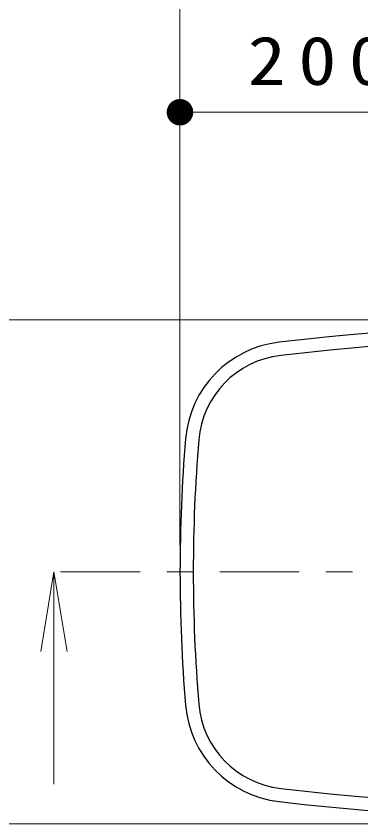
# Model space of a CAD drawing. Units: millimetres on the paper, scale 1:20. Extents: x -365 to 0, y -47 to 257.
# Drawn here: x -319.81 to -306.81, y 197.92 to 228.38 of the extents above; entities that cross this region are included whole.
import ezdxf

# ---------------------------------------------------------------- set-up
doc = ezdxf.new("R2010")
doc.units = ezdxf.units.MM
doc.linetypes.add('USER2', pattern=[6, 3, -1, 1, -1])
doc.layers.add('LY_1', color=2, linetype='Continuous', lineweight=25)
doc.styles.add('ＭＳ ゴシック', font='')
doc.styles.get('ＭＳ ゴシック').set_extended_font_data('MS Gothic')

# ---------------------------------------------------------------- blocks, each defined once
blk = doc.blocks.new('filled_dot')
at = {"color": 0, "linetype": 'Continuous', "lineweight": -2, "const_width": 1.25}
blk.add_lwpolyline([(-0.625, 0, 1), (0.625, 0, 1)], format="xyb", close=True, dxfattribs=at)

msp = doc.modelspace()

# ---------------------------------------------------------------- linework, layer by layer
at = {"layer": 'LY_1', "color": 7, "lineweight": 13}
for p, q in [((-313.632, 208.422), (-313.632, 245.922)), ((-313.632, 224.756), (-303.632, 224.756)), ((-296.132, 216.922), (-324.632, 216.922)), ((-318.882, 204.422), (-318.382, 207.422)), ((-318.382, 207.422), (-317.882, 204.422)), ((-318.382, 207.422), (-318.382, 204.422)), ((-318.382, 207.422), (-318.382, 199.422)), ((-296.132, 197.922), (-324.632, 197.922))]:
    msp.add_line(p, q, dxfattribs=at)
at = {"layer": 'LY_1', "color": 7, "linetype": 'USER2', "lineweight": 13}
msp.add_line((-318.132, 207.422), (-246.158, 207.422), dxfattribs=at)
at = {"layer": 'LY_1', "color": 70}
for centre, radius, start, end in [((-295.132, 86.697), 130.225, 83.23065, 96.5071), ((-295.132, 86.697), 129.725, 83.23065, 96.5071), ((-309.437, 212.108), 4, 96.5071, 175.2258), ((-309.437, 212.108), 3.5, 96.5071, 175.2258), ((-253.319, 207.422), 60.312, 175.2258, 184.7742), ((-253.319, 207.422), 59.812, 175.2258, 184.7742), ((-309.437, 202.735), 4, 184.7742, 263.4929), ((-309.437, 202.735), 3.5, 184.7742, 263.4929), ((-295.132, 328.147), 129.725, 263.4929, 276.76935), ((-295.132, 328.147), 130.225, 263.4929, 276.76935)]:
    msp.add_arc(centre, radius, start, end, dxfattribs=at)

# ---------------------------------------------------------------- block references
at = {"layer": 'LY_1', "color": 7, "lineweight": 13, "xscale": 0.4, "yscale": 0.4}
msp.add_blockref('filled_dot', (-313.632, 224.756), dxfattribs=at)

# ---------------------------------------------------------------- texts
at = {"layer": 'LY_1', "color": 7, "insert": (-308.215, 225.756), "char_height": 1.833, "attachment_point": 8, "style": 'ＭＳ ゴシック'}
msp.add_mtext('\\T1.33;\\W1.15;200', dxfattribs=at)

doc.saveas('drawing.dxf')
